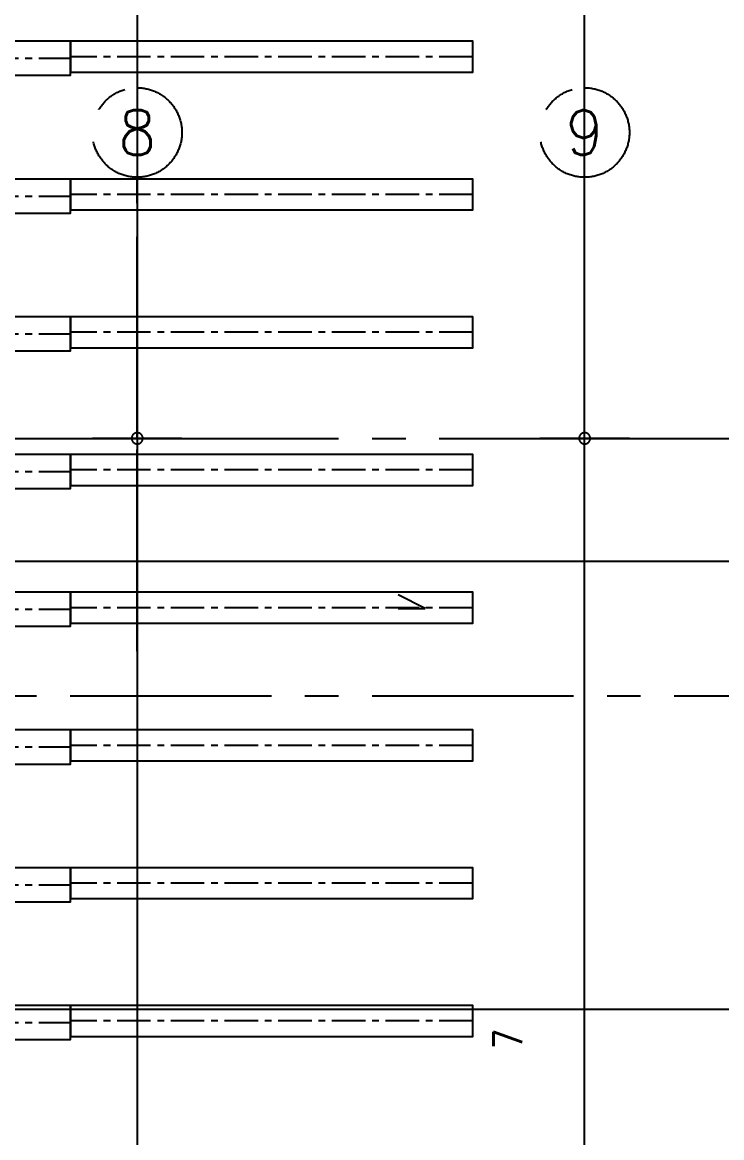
# Model space of a CAD drawing. Extents: x -40736 to 716455, y -65544 to 37405.
# Drawn here: x 342134 to 343698, y -48930 to -46438 of the extents above; entities that cross this region are included whole.
import ezdxf
from ezdxf.enums import TextEntityAlignment as Align

# ---------------------------------------------------------------- set-up
doc = ezdxf.new("R2010")
doc.units = 0
doc.header["$LTSCALE"] = 600
doc.header["$MEASUREMENT"] = 0
doc.linetypes.add('CENTER', pattern=[2, 1.25, -0.25, 0.25, -0.25])
doc.linetypes.add('CENTER2', pattern=[1.125, 0.75, -0.125, 0.125, -0.125])
doc.layers.get('0').update_dxf_attribs({"linetype": 'CONTINUOUS'})
doc.layers.add('底圖', color=253, linetype='CONTINUOUS')
doc.layers.add('規劃圖', color=253, linetype='CONTINUOUS')
doc.styles.add('AEH', font='SIMPLEX.SHX', dxfattribs={"bigfont": 'AE.SHX'})
doc.styles.get("Standard").update_dxf_attribs({"font": 'txt.shx', "width": 0.75, "bigfont": 'chineset.shx'})

# ---------------------------------------------------------------- blocks, each defined once
blk = doc.blocks.new('A$C3EFB54C0')
at = {"color": 2, "linetype": 'CENTER'}
for p, q in [((380, 19301), (380, 8992)), ((415, 0), (415, 8992))]:
    blk.add_line(p, q, dxfattribs=at)
at = {"color": 3}
for points in [[(760, 19301), (0, 19301), (0, 8992), (760, 8992)], [(760, 8992), (70, 8992), (70, 0), (760, 0)]]:
    blk.add_lwpolyline(points, close=True, dxfattribs=at)
blk = doc.blocks.new('A$C674754AC')
for p in [(45050.71888, 1062.25498), (48127.64195, 1062.25498), (51204.56503, 1062.25498), (54281.48811, 1062.25498), (57358.41119, 1062.25498), (60435.33426, 1062.25498), (63512.25734, 1062.25498), (66589.18042, 1062.25498)]:
    blk.add_blockref('A$C3EFB54C0', p)
at = {"color": 4, "width": 0.833333}
blk.add_text('7', height=640, dxfattribs=at).set_placement((44832.41406, -42.66598))
blk = doc.blocks.new('A$C1C6605B1')
at = {"layer": '規劃圖', "xscale": 0.09999999997671694, "yscale": 0.09999999997671694, "zscale": 0.09999999997671694, "rotation": 90}
blk.add_blockref('A$C674754AC', (-921.49505, 1211.99993), dxfattribs=at)

msp = doc.modelspace()

# ---------------------------------------------------------------- linework, layer by layer
at = {"layer": '底圖', "color": 253}
for p, q in [((342391.28957, -33643.31825), (342391.28957, -49643.31765)), ((343391.28927, -49643.31765), (343391.28927, -33643.31825)), ((355391.28837, -47643.31795), (335391.29017, -47643.31795)), ((335391.29017, -48643.31765), (355391.28837, -48643.31765))]:
    msp.add_line(p, q, dxfattribs=at)
at = {"layer": '底圖', "linetype": 'CENTER2'}
for p, q in [((342391.28957, -47367.82286), (342391.28957, -46784.66141)), ((343391.28957, -47367.82286), (343391.28957, -46784.66141)), ((342391.28957, -47843.33166), (342391.28957, -47317.82286)), ((342391.28957, -47843.33166), (342391.28957, -47317.82286)), ((343391.28957, -47843.33166), (343391.28957, -47317.82286)), ((343391.28957, -47843.33166), (343391.28957, -47317.82286)), ((341391.28957, -47367.82286), (342391.28957, -47367.82286)), ((342291.28957, -47367.82286), (342491.28957, -47367.82286)), ((342491.28957, -47367.82286), (342291.28957, -47367.82286)), ((342391.28957, -47367.82286), (343391.28957, -47367.82286)), ((343291.28957, -47367.82286), (343491.28957, -47367.82286)), ((343491.28957, -47367.82286), (343291.28957, -47367.82286)), ((343391.28957, -47367.82286), (344391.28957, -47367.82286)), ((343034.49156, -47747.77955), (342974.49156, -47717.77955)), ((342974.49156, -47747.77955), (343034.49156, -47747.77955)), ((327391.24141, -47943.71699), (364000.46409, -47941.95368))]:
    msp.add_line(p, q, dxfattribs=at)
for centre, major_axis, start_param, end_param in [((342391.28957, -46684.66141), (70.71068, 70.71068), 0.7853981634, 7.0685834706), ((343391.28957, -46684.66141), (70.71068, 70.71068), 0.7853981634, 7.0685834706), ((342391.28957, -47367.82286), (8.83883, 8.83883), 5.4977871438, 8.6393797974), ((342391.28957, -47367.82286), (8.83883, 8.83883), 5.4977871438, 8.6393797974), ((343391.28957, -47367.82286), (8.83883, 8.83883), 5.4977871438, 8.6393797974), ((343391.28957, -47367.82286), (8.83883, 8.83883), 5.4977871438, 8.6393797974), ((342391.28957, -47367.82286), (8.83883, 8.83883), 2.3561944902, 5.4977871438), ((342391.28957, -47367.82286), (8.83883, 8.83883), 2.3561944902, 5.4977871438), ((343391.28957, -47367.82286), (8.83883, 8.83883), 2.3561944902, 5.4977871438), ((343391.28957, -47367.82286), (8.83883, 8.83883), 2.3561944902, 5.4977871438)]:
    msp.add_ellipse(centre, major_axis=major_axis, ratio=1, start_param=start_param, end_param=end_param, dxfattribs=at)

# ---------------------------------------------------------------- block references
at = {"layer": '底圖', "color": 253}
msp.add_blockref('A$C1C6605B1', (344169.01004, -54427.7968), dxfattribs=at)

# ---------------------------------------------------------------- texts
at = {"linetype": 'Continuous', "style": 'AEH'}
for s, p in [('8', (342391.28957, -46684.66141)), ('9', (343391.28957, -46684.66141))]:
    msp.add_text(s, height=100, dxfattribs=at).set_placement(p, align=Align.MIDDLE)

doc.saveas('drawing.dxf')
